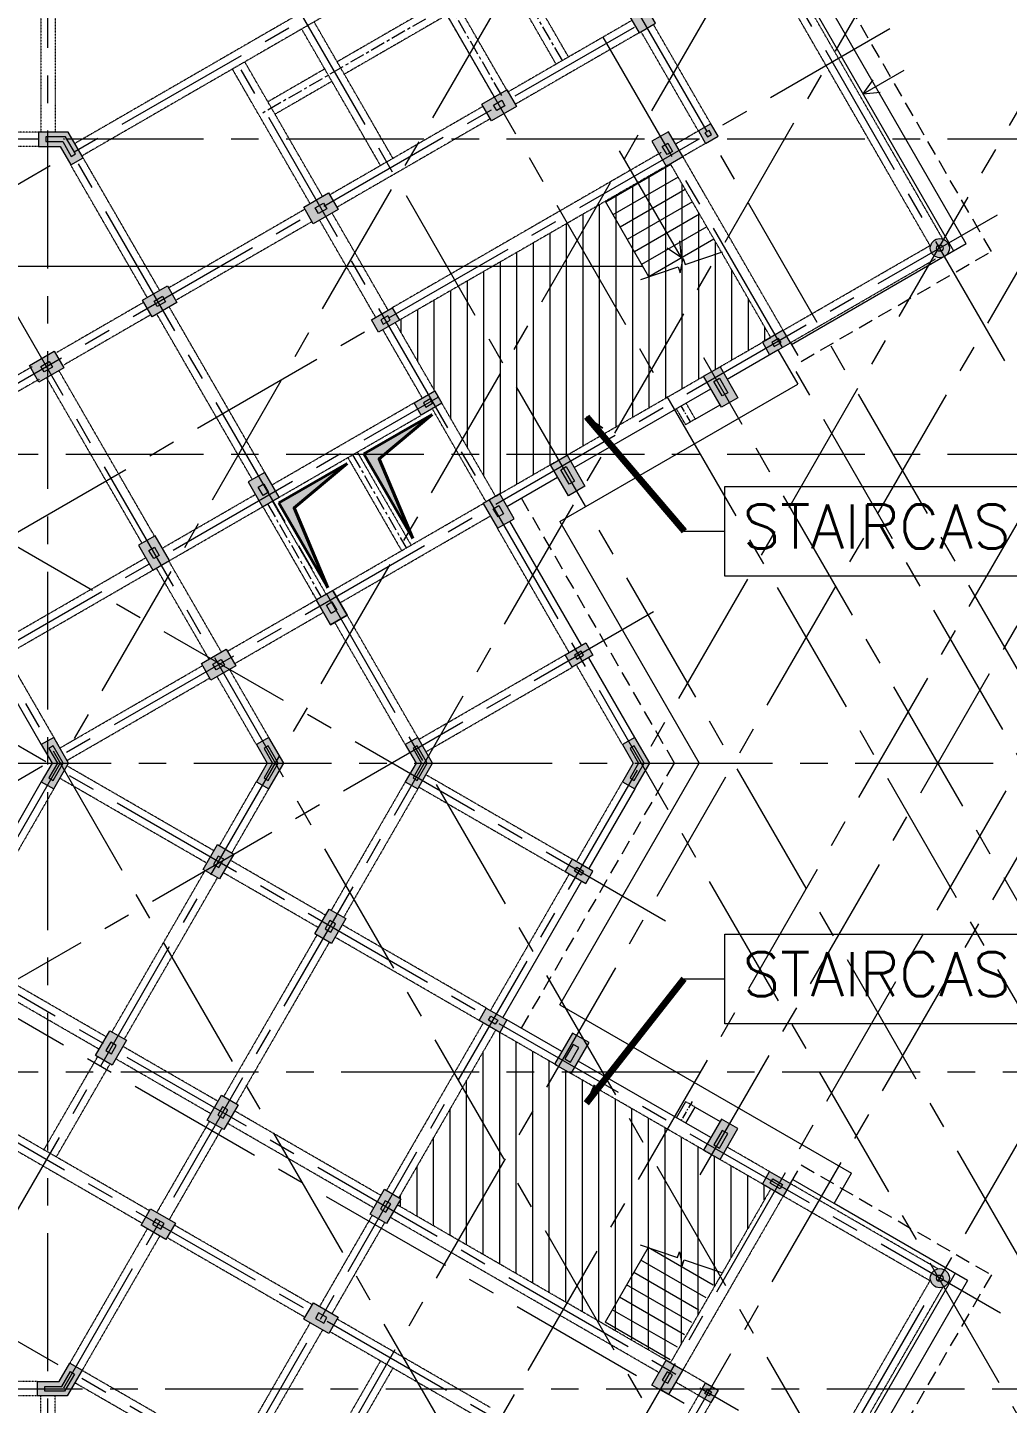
# Model space of a CAD drawing. Header units: millimetres. Extents: x 340192 to 549303, y -616317 to -538642.
# Drawn here: x 543059 to 545281, y -587185 to -584065 of the extents above; entities that cross this region are included whole.
import ezdxf
from ezdxf.lldxf.tags import DXFTag

# ---------------------------------------------------------------- set-up
doc = ezdxf.new("R2010")
doc.units = ezdxf.units.MM
doc.header["$LTSCALE"] = 250
doc.header["$MEASUREMENT"] = 0
for name, pattern in [('( Center )', [2, 1.25, -0.25, 0.25, -0.25]), ('__CENTER__0', [2000, 1250, -250, 250, -250]), ('__HIDDEN__2', [375, 250, -125]), ('HIDDEN', [375, 250, -125]), ('HIDDENX2', [0.75, 0.5, -0.25])]:
    doc.linetypes.add(name, pattern=pattern)
doc.layers.get('DEFPOINTS').update_dxf_attribs({"lineweight": 0})
for name, color, linetype, lineweight in [('AR-DADO', 115, 'Continuous', 0), ('AR-GREENARY', 3, 'Continuous', 0), ('AR-PLTH-PROTCN', 5, 'Continuous', 0), ('AR-PROJ-ABV', 4, 'HIDDENX2', 0), ('AR-STAIR', 70, 'Continuous', 13), ('CIVIL_SHADE', 25, 'Continuous', 0), ('CV-AB-CJ', 2, 'Continuous', 0), ('CV-CB-BEAM', 7, 'Continuous', 0), ('CV-CB-CIVIL', 70, 'Continuous', 0), ('CV-CB-COLUMN', 3, 'Continuous', 0), ('CV-CB-DIM', 2, 'Continuous', 0), ('CV-CB-GRID', 8, 'CENTER', 5), ('CV-CB-REINFORCEMENT', 6, 'Continuous', 0), ('CV-CB-SHADE', 25, 'Continuous', 0), ('CV-CB-TEXT', 3, 'Continuous', 0), ('CV-COL', 3, 'Continuous', 0), ('CV-GRID_LINE', 8, 'CENTER', 0), ('CV-MISC', 3, 'Continuous', 0), ('CV-SHADE', 25, 'Continuous', 0), ('CV-WALL', 3, 'Continuous', 40)]:
    doc.layers.add(name, color=color, linetype=linetype, lineweight=lineweight)
doc.styles.add('ROMANS', font='romans.shx')
doc.styles.add('ROMANS_0', font='romans.shx')
tags = doc.linetypes.add('CENTER', pattern=[2, 1.25, -0.25, 0.25, -0.25]).pattern_tags.tags
tags[10:11] = [DXFTag(74, 4), DXFTag(75, 0), DXFTag(340, '0'), DXFTag(46, 1.0), DXFTag(50, 0.0), DXFTag(44, 0.0), DXFTag(45, 0.0)]
tags[8:9] = [DXFTag(74, 4), DXFTag(75, 0), DXFTag(340, '0'), DXFTag(46, 1.0), DXFTag(50, 0.0), DXFTag(44, 0.0), DXFTag(45, 0.0)]
tags[6:7] = [DXFTag(74, 4), DXFTag(75, 0), DXFTag(340, '0'), DXFTag(46, 1.0), DXFTag(50, 0.0), DXFTag(44, 0.0), DXFTag(45, 0.0)]
tags[4:5] = [DXFTag(74, 4), DXFTag(75, 0), DXFTag(340, '0'), DXFTag(46, 1.0), DXFTag(50, 0.0), DXFTag(44, 0.0), DXFTag(45, 0.0)]
doc.dimstyles.new('.15', dxfattribs={"dimtxt": 75, "dimasz": 0.00015, "dimexe": 18.75, "dimexo": 18.75, "dimgap": 37.5, "dimtad": 1, "dimdec": 0, "dimlfac": 9.227778, "dimzin": 0, "dimdsep": 46, "dimtxsty": 'ROMANS_0', "dimblk": 'TICK', "dimcen": 60, "dimclrd": 2, "dimclre": 2, "dimclrt": 3, "dimadec": 0, "dimazin": 0, "dimtfac": 1, "dimtdec": 0, "dimtofl": 0, "dimtmove": 0, "dimatfit": 3, "dimldrblk": 'TICK', "dimfxl": 1, "dimtolj": 1, "dimtzin": 0, "dimlwd": -1, "dimlwe": -1, "dimarcsym": 0})

# ---------------------------------------------------------------- blocks, each defined once
blk = doc.blocks.new('TICK')
at = {"color": 3}
blk.add_line((-289777.747, -77645.713), (0, 0), dxfattribs=at)
blk = doc.blocks.new('*D58')
at = {"layer": 'CV-CB-SHADE', "color": 0, "transparency": 16777216}
for p, q in [((545403.3, -584083.4), (545056.9, -583883.4)), ((545560.5, -584174.2), (545403.3, -584083.4))]:
    blk.add_line(p, q, dxfattribs=at)
at = {"layer": 'CV-CB-SHADE', "color": 2, "transparency": 16777216}
for p, q in [((545433.5, -584031.2), (545394, -584099.7)), ((545590.6, -584122), (545551.1, -584190.4))]:
    blk.add_line(p, q, dxfattribs=at)
at = {"layer": 'DEFPOINTS', "color": 0, "transparency": 16777216}
for p in [(545442.8, -584015), (545600, -584105.7), (545560.5, -584174.2)]:
    blk.add_point(p, dxfattribs=at)
at = {"layer": 'CV-CB-SHADE', "color": 0, "transparency": 16777216, "xscale": 0.00015, "yscale": 0.00015, "zscale": 0.00015}
for p, rotation in [((545403.3, -584083.4), 150.0000000016902), ((545560.5, -584174.2), 330.0000000016901)]:
    blk.add_blockref('TICK', p, dxfattribs=dict(at, rotation=rotation))
at = {"layer": 'CV-CB-SHADE', "color": 3, "transparency": 16777216, "insert": (545236.7, -583900.6), "char_height": 75, "attachment_point": 5, "rotation": 330, "style": 'ROMANS_0'}
blk.add_mtext('\\A1;1675', dxfattribs=at)

msp = doc.modelspace()

# ---------------------------------------------------------------- hatches: boundary and pattern name
at = {"layer": 'CIVIL_SHADE', "linetype": 'Continuous', "ltscale": 1.168052, "extrusion": (0, 0, -1)}
for points in [[(-544287.05, -586433.98), (-544303.3, -586405.83), (-544275.15, -586389.58), (-544258.9, -586417.73)], [(-544624.8, -586628.98), (-544641.05, -586600.83), (-544612.9, -586584.58), (-544596.65, -586612.73)]]:
    msp.add_hatch(color=256, dxfattribs=at).paths.add_polyline_path(points)
at = {"layer": 'CV-CB-SHADE', "ltscale": 0.108333, "extrusion": (0, 0, -1)}
for points in [[(-544445.73, -584076.89), (-544483.25, -584055.23), (-544450.75, -583998.94), (-544413.23, -584020.6)], [(-544111.15, -584276.31), (-544167.44, -584243.81), (-544145.78, -584206.29), (-544089.49, -584238.79)], [(-544596.67, -584327.5), (-544624.81, -584311.25), (-544608.56, -584283.1), (-544580.42, -584299.35)], [(-544507.54, -584378.96), (-544545.07, -584357.29), (-544512.57, -584301), (-544475.04, -584322.67)], [(-543706.99, -584509.66), (-543763.28, -584477.16), (-543741.61, -584439.63), (-543685.32, -584472.13)], [(-543341.36, -584720.75), (-543397.66, -584688.25), (-543375.99, -584650.72), (-543319.7, -584683.22)], [(-543855.22, -584755.57), (-543902.13, -584728.49), (-543885.88, -584700.34), (-543838.97, -584727.43)], [(-544741.91, -584806.56), (-544788.82, -584779.48), (-544772.57, -584751.33), (-544725.66, -584778.42)], [(-543084.77, -584868.9), (-543141.06, -584836.4), (-543119.39, -584798.87), (-543063.1, -584831.37)], [(-544632.59, -584925.97), (-544670.12, -584904.3), (-544629.49, -584833.94), (-544591.96, -584855.6)], [(-543951.74, -584943.78), (-543998.65, -584916.7), (-543982.4, -584888.55), (-543935.49, -584915.63)], [(-544285.46, -585126.38), (-544322.98, -585104.72), (-544282.36, -585034.35), (-544244.83, -585056.02)], [(-543591.94, -585151.51), (-543629.47, -585129.84), (-543596.97, -585073.55), (-543559.44, -585095.22)], [(-544124.87, -585200.33), (-544162.4, -585178.67), (-544129.9, -585122.37), (-544092.37, -585144.04)], [(-543343.32, -585295.05), (-543380.84, -585273.38), (-543348.34, -585217.09), (-543310.82, -585238.76)], [(-543746.31, -585418.89), (-543783.84, -585397.23), (-543751.34, -585340.94), (-543713.81, -585362.6)], [(-543746.31, -585418.89), (-543783.84, -585397.23), (-543751.34, -585340.94), (-543713.81, -585362.6)], [(-543474.77, -585544.4), (-543531.06, -585511.9), (-543509.39, -585474.37), (-543453.1, -585506.87)], [(-543474.77, -585544.4), (-543531.06, -585511.9), (-543509.39, -585474.37), (-543453.1, -585506.87)], [(-544294.24, -585515.35), (-544341.15, -585488.27), (-544324.9, -585460.12), (-544277.99, -585487.21)], [(-543494.59, -585995.22), (-543527.09, -585938.93), (-543489.57, -585917.26), (-543457.07, -585973.55)], [(-544324.9, -586005.5), (-544341.15, -585977.35), (-544294.24, -585950.27), (-544277.99, -585978.42)], [(-543747.91, -586141.47), (-543780.41, -586085.18), (-543742.88, -586063.51), (-543710.38, -586119.8)], [(-544129.9, -586343.25), (-544146.15, -586315.1), (-544099.24, -586288.02), (-544082.99, -586316.17)], [(-543250.84, -586417.4), (-543283.34, -586361.11), (-543245.82, -586339.45), (-543213.32, -586395.74)], [(-544291.74, -586436.69), (-544332.37, -586366.32), (-544294.84, -586344.65), (-544254.21, -586415.02)], [(-543504.16, -586563.65), (-543536.66, -586507.36), (-543499.13, -586485.7), (-543466.63, -586541.99)], [(-544629.49, -586631.69), (-544670.12, -586561.32), (-544632.59, -586539.65), (-544591.96, -586610.02)], [(-544772.57, -586714.29), (-544788.82, -586686.14), (-544741.91, -586659.06), (-544725.66, -586687.21)], [(-543873.34, -586776.8), (-543905.84, -586720.51), (-543868.31, -586698.84), (-543835.81, -586755.13)], [(-543372.71, -586813), (-543394.37, -586775.47), (-543338.08, -586742.97), (-543316.41, -586780.5)], [(-543741.89, -587026.15), (-543763.55, -586988.62), (-543707.26, -586956.12), (-543685.59, -586993.65)], [(-544512.57, -587164.62), (-544545.07, -587108.33), (-544507.54, -587086.66), (-544475.04, -587142.96)], [(-544608.56, -587182.52), (-544624.81, -587154.37), (-544596.67, -587138.12), (-544580.42, -587166.27)], [(-544608.56, -587182.52), (-544624.81, -587154.37), (-544596.67, -587138.12), (-544580.42, -587166.27)]]:
    msp.add_hatch(color=25, dxfattribs=at).paths.add_polyline_path(points)
at = {"layer": 'CV-CB-SHADE', "linetype": 'Continuous', "ltscale": 0.108333, "extrusion": (0, 0, -1)}
for points in [[(-543156.95, -584376.43), (-543185.1, -584360.18), (-543151.34, -584301.71), (-543083.83, -584301.71), (-543083.83, -584334.21), (-543132.58, -584334.21)], [(-543118.22, -585791.28), (-543151.98, -585732.81), (-543118.22, -585674.34), (-543090.08, -585690.59), (-543114.45, -585732.81), (-543090.08, -585775.03)], [(-543118.22, -585791.28), (-543151.98, -585732.81), (-543118.22, -585674.34), (-543090.08, -585690.59), (-543114.45, -585732.81), (-543090.08, -585775.03)], [(-543606.08, -585791.28), (-543639.84, -585732.81), (-543606.08, -585674.34), (-543577.94, -585690.59), (-543602.31, -585732.81), (-543577.94, -585775.03)], [(-543606.08, -585791.28), (-543639.84, -585732.81), (-543606.08, -585674.34), (-543577.94, -585690.59), (-543602.31, -585732.81), (-543577.94, -585775.03)], [(-543943.83, -585791.28), (-543977.59, -585732.81), (-543943.83, -585674.34), (-543915.69, -585690.59), (-543940.06, -585732.81), (-543915.69, -585775.03)], [(-543943.83, -585791.28), (-543977.59, -585732.81), (-543943.83, -585674.34), (-543915.69, -585690.59), (-543940.06, -585732.81), (-543915.69, -585775.03)], [(-544436.07, -585791.28), (-544469.83, -585732.81), (-544436.07, -585674.34), (-544407.93, -585690.59), (-544432.3, -585732.81), (-544407.93, -585775.03)], [(-544436.07, -585791.28), (-544469.83, -585732.81), (-544436.07, -585674.34), (-544407.93, -585690.59), (-544432.3, -585732.81), (-544407.93, -585775.03)], [(-543149.15, -587167.71), (-543182.91, -587109.24), (-543154.76, -587092.99), (-543130.39, -587135.21), (-543081.64, -587135.21), (-543081.64, -587167.71)], [(-543149.15, -587167.71), (-543182.91, -587109.24), (-543154.76, -587092.99), (-543130.39, -587135.21), (-543081.64, -587135.21), (-543081.64, -587167.71)]]:
    msp.add_hatch(color=25, dxfattribs=at).paths.add_polyline_path(points)
at = {"layer": 'CV-CB-SHADE'}
h = msp.add_hatch(dxfattribs=at)
h.set_pattern_fill('ANSI31', color=1, style=0, pattern_type=2)
h.set_pattern_definition([(90, (-453068.72, -585821.428), (-37.5, 2e-15), [])])
h.paths.add_polyline_path([(543893.02, -584733.75), (544516.92, -584373.54), (544744.42, -584767.58), (544120.52, -585127.79)])
at = {"layer": 'CV-CB-SHADE', "linetype": 'Continuous', "ltscale": 0.000108333}
h = msp.add_hatch(color=256, dxfattribs=at)
edge = h.paths.add_edge_path()
edge.add_arc((545127.82, -584564.99), 21.67, 0, 360)
at = {"layer": 'CV-CB-SHADE', "ltscale": 0.000135417}
for points in [[(545149.49, -584564.99, 1), (545106.16, -584564.99, 1)], [(545149.49, -586900.63, 1), (545106.16, -586900.63, 1)]]:
    msp.add_hatch(color=25, dxfattribs=at).paths.add_polyline_path(points)
at = {"layer": 'CV-CB-SHADE'}
h = msp.add_hatch(dxfattribs=at)
h.set_pattern_fill('ANSI31', color=1, style=0, pattern_type=2)
h.set_pattern_definition([(90, (-452957.853, -587498.768), (-37.5, 2e-15), [])])
h.paths.add_polyline_path([(544120.52, -586337.83), (544744.42, -586698.04), (544516.92, -587092.08), (543893.02, -586731.87)])
at = {"layer": 'CV-CB-SHADE', "linetype": 'Continuous', "ltscale": 0.000108333}
h = msp.add_hatch(color=256, dxfattribs=at)
edge = h.paths.add_edge_path()
edge.add_arc((545127.82, -586900.63), 21.67, 0, 360)
at = {"layer": 'CV-SHADE', "linetype": 'Continuous', "ltscale": 0.000135417, "extrusion": (0, 0, -1)}
for points in [[(-543932.63, -585223.76), (-543856.27, -585042.82), (-543976.39, -584942.06), (-543821.58, -585031.43)], [(-543739.83, -585335.07), (-543663.47, -585154.13), (-543783.59, -585053.37), (-543628.78, -585142.75)]]:
    msp.add_hatch(color=256, dxfattribs=at).paths.add_polyline_path(points)

# ---------------------------------------------------------------- linework, layer by layer
at = {"layer": 'AR-DADO', "linetype": 'Continuous', "ltscale": 1.08333e-05}
msp.add_line((544467.9, -584629.89, -232618.36), (544479.94, -584625.82, -232618.36), dxfattribs=at)
at = {"layer": 'AR-GREENARY', "ltscale": 0.000108333}
for p, q in [((545187.91, -584555.31, -232618.36), (544791.52, -584784.17, -232618.36)), ((544788.82, -584779.48, -232618.36), (544791.52, -584784.17, -232618.36)), ((544788.82, -586686.14, -232618.36), (544794.23, -586676.76, -232618.36)), ((544794.23, -586676.76, -232618.36), (545141.36, -586877.18, -232618.36))]:
    msp.add_line(p, q, dxfattribs=at)
at = {"layer": 'AR-PLTH-PROTCN', "color": 21, "ltscale": 0.000108333}
for p, q in [((544760.67, -584795.73, -232618.36), (544805.63, -584873.6, -232618.36)), ((544266.17, -585185.06, -232618.36), (544805.63, -584873.6, -232618.36)), ((544266.17, -585185.06, -232618.36), (544582.41, -585732.81, -232618.36)), ((544266.17, -586280.57, -232618.36), (544582.41, -585732.81, -232618.36)), ((544266.17, -586280.57, -232618.36), (544927.59, -586662.44, -232618.36)), ((544888.05, -586730.93, -232618.36), (544927.59, -586662.44, -232618.36))]:
    msp.add_line(p, q, dxfattribs=at)
at = {"layer": 'AR-PROJ-ABV', "linetype": '__HIDDEN__2', "ltscale": 0.000541667}
for p, q in [((545244.76, -584572.53, -232618.36), (544789.76, -583784.45, -232618.36)), ((544813.19, -584821.7, -232618.36), (545244.76, -584572.53, -232618.36)), ((544788.82, -584779.48, -232618.36), (544813.19, -584821.7, -232618.36)), ((544526.12, -585732.81, -232618.36), (544178.99, -585131.56, -232618.36)), ((544178.99, -586334.06, -232618.36), (544526.12, -585732.81, -232618.36)), ((544788.82, -586686.14, -232618.36), (544813.19, -586643.93, -232618.36)), ((544813.19, -586643.93, -232618.36), (545244.76, -586893.09, -232618.36)), ((545244.76, -586893.09, -232618.36), (544789.76, -587681.18, -232618.36))]:
    msp.add_line(p, q, dxfattribs=at)
at = {"layer": 'AR-STAIR', "ltscale": 0.000108333}
for p, q in [((544518.17, -584375.71, -232618.36), (544370.4, -584461.02, -232618.36)), ((544534.42, -584403.85, -232618.36), (544386.65, -584489.16, -232618.36)), ((544550.67, -584432, -232618.36), (544402.9, -584517.31, -232618.36)), ((544467.9, -584629.89, -232618.36), (544369.59, -584459.61, -232618.36)), ((544566.92, -584460.14, -232618.36), (544419.15, -584545.46, -232618.36)), ((544583.17, -584488.29, -232618.36), (544435.4, -584573.6, -232618.36)), ((544599.42, -584516.44, -232618.36), (544451.65, -584601.75, -232618.36)), ((544615.67, -584544.58, -232618.36), (544467.9, -584629.89, -232618.36)), ((544466.08, -586831.31, -232618.36), (544368.58, -587000.18, -232618.36)), ((544613.84, -586916.62, -232618.36), (544466.08, -586831.31, -232618.36)), ((544581.34, -586972.91, -232618.36), (544433.58, -586887.6, -232618.36)), ((544597.59, -586944.77, -232618.36), (544449.83, -586859.45, -232618.36)), ((544565.09, -587001.06, -232618.36), (544417.33, -586915.74, -232618.36)), ((544548.84, -587029.2, -232618.36), (544401.08, -586943.89, -232618.36)), ((544532.59, -587057.35, -232618.36), (544384.83, -586972.04, -232618.36)), ((544516.34, -587085.49, -232618.36), (544368.58, -587000.18, -232618.36))]:
    msp.add_line(p, q, dxfattribs=at)
at = {"layer": 'AR-STAIR', "color": 2, "ltscale": 0.000108333, "elevation": -232618.36, "flags": 128}
msp.add_lwpolyline([(544449.99, -584635.95), (544534.65, -584607.31), (544539.16, -584620.65), (544545.53, -584588.78), (544550.04, -584602.11), (544634.71, -584573.47)], dxfattribs=at)
at = {"layer": 'AR-STAIR', "color": 2, "linetype": 'Continuous', "ltscale": 0.000108333, "elevation": -232618.36, "flags": 128}
msp.add_lwpolyline([(544448.16, -586825.25), (544532.82, -586853.89), (544537.33, -586840.56), (544543.71, -586872.42), (544548.22, -586859.09), (544632.88, -586887.73)], dxfattribs=at)
at = {"layer": 'CV-AB-CJ', "color": 2, "ltscale": 0.108333, "elevation": -232618.36, "flags": 128}
for points in [[(543145.09, -584312.54), (543100.08, -584312.54), (543100.08, -584323.37), (543138.83, -584323.37), (543158.21, -584356.94), (543167.59, -584351.52), (543145.09, -584312.54)], [(543139.47, -585732.81), (543116.97, -585693.83), (543107.58, -585699.25), (543126.96, -585732.81), (543107.58, -585766.37), (543116.97, -585771.79), (543139.47, -585732.81)], [(543627.33, -585732.81), (543604.83, -585693.83), (543595.44, -585699.25), (543614.82, -585732.81), (543595.44, -585766.37), (543604.83, -585771.79), (543627.33, -585732.81)], [(543965.08, -585732.81), (543942.58, -585693.83), (543933.19, -585699.25), (543952.57, -585732.81), (543933.19, -585766.37), (543942.58, -585771.79), (543965.08, -585732.81)], [(544457.32, -585732.81), (544434.82, -585693.83), (544425.43, -585699.25), (544444.81, -585732.81), (544425.43, -585766.37), (544434.82, -585771.79), (544457.32, -585732.81)], [(543142.9, -587156.87), (543097.89, -587156.87), (543097.89, -587146.04), (543136.64, -587146.04), (543156.02, -587112.48), (543165.4, -587117.89), (543142.9, -587156.87)]]:
    msp.add_lwpolyline(points, dxfattribs=at)
at = {"layer": 'CV-AB-CJ', "color": 2, "ltscale": 0.000135417}
for centre in [(545127.82, -584564.99, -232618.36), (545127.82, -586900.63, -232618.36)]:
    msp.add_circle(centre, 7.22, dxfattribs=at)
for points in [[(544134.52, -584229.77, -232618.36), (544141.66, -584242.32, -232618.36), (544122.83, -584253.04, -232618.36), (544115.69, -584240.49, -232618.36)], [(544521.72, -584345.75, -232618.36), (544509.21, -584352.97, -232618.36), (544498.38, -584334.21, -232618.36), (544510.89, -584326.98, -232618.36)], [(543730.35, -584463.11, -232618.36), (543737.5, -584475.67, -232618.36), (543718.67, -584486.39, -232618.36), (543711.52, -584473.83, -232618.36)], [(543364.73, -584674.21, -232618.36), (543371.87, -584686.76, -232618.36), (543353.05, -584697.48, -232618.36), (543345.9, -584684.93, -232618.36)], [(543108.13, -584822.35, -232618.36), (543115.28, -584834.9, -232618.36), (543096.45, -584845.63, -232618.36), (543089.3, -584833.07, -232618.36)], [(544646.77, -584892.76, -232618.36), (544634.26, -584899.98, -232618.36), (544615.31, -584867.14, -232618.36), (544627.82, -584859.92, -232618.36)], [(544299.64, -585093.18, -232618.36), (544287.13, -585100.4, -232618.36), (544268.17, -585067.56, -232618.36), (544280.68, -585060.34, -232618.36)], [(543605.65, -585118.57, -232618.36), (543593.15, -585125.79, -232618.36), (543582.31, -585107.03, -232618.36), (543594.82, -585099.81, -232618.36)], [(544138.59, -585167.39, -232618.36), (544126.08, -585174.62, -232618.36), (544115.25, -585155.85, -232618.36), (544127.76, -585148.63, -232618.36)], [(543357.5, -585261.84, -232618.36), (543344.99, -585269.06, -232618.36), (543334.16, -585250.3, -232618.36), (543346.67, -585243.08, -232618.36)], [(543760.03, -585385.96, -232618.36), (543747.52, -585393.18, -232618.36), (543736.69, -585374.42, -232618.36), (543749.2, -585367.19, -232618.36)], [(543498.13, -585497.85, -232618.36), (543505.28, -585510.4, -232618.36), (543486.45, -585521.12, -232618.36), (543479.3, -585508.57, -232618.36)], [(543480.55, -585962.29, -232618.36), (543493.1, -585969.44, -232618.36), (543503.82, -585950.61, -232618.36), (543491.27, -585943.46, -232618.36)], [(543733.86, -586108.54, -232618.36), (543746.41, -586115.69, -232618.36), (543757.13, -586096.86, -232618.36), (543744.58, -586089.71, -232618.36)], [(543236.8, -586384.48, -232618.36), (543249.35, -586391.62, -232618.36), (543260.07, -586372.79, -232618.36), (543247.52, -586365.65, -232618.36)], [(544309.02, -586377.86, -232618.36), (544296.51, -586370.64, -232618.36), (544277.56, -586403.48, -232618.36), (544290.07, -586410.7, -232618.36)], [(543490.11, -586530.73, -232618.36), (543502.66, -586537.87, -232618.36), (543513.38, -586519.04, -232618.36), (543500.83, -586511.9, -232618.36)], [(544646.77, -586572.86, -232618.36), (544634.26, -586565.64, -232618.36), (544615.31, -586598.48, -232618.36), (544627.82, -586605.7, -232618.36)], [(543859.29, -586743.87, -232618.36), (543871.84, -586751.02, -232618.36), (543882.56, -586732.19, -232618.36), (543870.01, -586725.04, -232618.36)], [(543361.44, -586789.52, -232618.36), (543368.59, -586776.97, -232618.36), (543349.76, -586766.25, -232618.36), (543342.62, -586778.8, -232618.36)], [(543730.62, -587002.67, -232618.36), (543737.77, -586990.11, -232618.36), (543718.94, -586979.39, -232618.36), (543711.8, -586991.95, -232618.36)], [(544498.52, -587131.7, -232618.36), (544511.07, -587138.84, -232618.36), (544521.79, -587120.01, -232618.36), (544509.24, -587112.87, -232618.36)]]:
    msp.add_3dface(points, dxfattribs=at)
at = {"layer": 'CV-AB-CJ', "color": 2, "ltscale": 0.108333}
for points in [[(544600.63, -584312.7, -232618.36), (544610.01, -584307.28, -232618.36), (544604.6, -584297.9, -232618.36), (544595.21, -584303.32, -232618.36)], [(543881.08, -584728.13, -232618.36), (543875.66, -584718.75, -232618.36), (543860.03, -584727.78, -232618.36), (543865.44, -584737.16, -232618.36)], [(544767.76, -584779.12, -232618.36), (544762.35, -584769.74, -232618.36), (544746.71, -584778.77, -232618.36), (544752.13, -584788.15, -232618.36)], [(543977.59, -584916.34, -232618.36), (543972.18, -584906.96, -232618.36), (543956.54, -584915.99, -232618.36), (543961.96, -584925.37, -232618.36)], [(544320.1, -585487.91, -232618.36), (544314.68, -585478.53, -232618.36), (544299.05, -585487.56, -232618.36), (544304.46, -585496.94, -232618.36)], [(544320.1, -585977.71, -232618.36), (544314.68, -585987.09, -232618.36), (544299.05, -585978.06, -232618.36), (544304.46, -585968.68, -232618.36)], [(544125.1, -586315.46, -232618.36), (544119.68, -586324.84, -232618.36), (544104.05, -586315.81, -232618.36), (544109.46, -586306.43, -232618.36)], [(544771.05, -586688.39, -232618.36), (544765.63, -586697.78, -232618.36), (544743.42, -586684.96, -232618.36), (544748.84, -586675.58, -232618.36)], [(544600.63, -587152.92, -232618.36), (544610.01, -587158.34, -232618.36), (544604.6, -587167.72, -232618.36), (544595.21, -587162.3, -232618.36)]]:
    msp.add_3dface(points, dxfattribs=at)
at = {"layer": 'CV-CB-BEAM', "linetype": 'HIDDEN', "ltscale": 4.33333e-07}
for p, q in [((544285.93, -584131.62, -232618.36), (544107.18, -583822.02, -232618.36)), ((544257.79, -584147.87, -232618.36), (544079.04, -583838.27, -232618.36)), ((545134.73, -584544.45, -232618.36), (544759.06, -583893.77, -232618.36)), ((543897.19, -583905.73, -232618.36), (543166.34, -584327.69, -232618.36)), ((544117.63, -584222.54, -232618.36), (543944.3, -583922.31, -232618.36)), ((544148.49, -584210.98, -232618.36), (543969.74, -583901.37, -232618.36)), ((545105.62, -584559.04, -232618.36), (544731.87, -583911.69, -232618.36)), ((543088.84, -583927.96, -232618.36), (543088.84, -584301.71, -232618.36)), ((543121.34, -583927.96, -232618.36), (543121.34, -584301.71, -232618.36)), ((543913.44, -583933.87, -232618.36), (543182.59, -584355.83, -232618.36)), ((543993.86, -584008.16, -232618.36), (543761.19, -584142.49, -232618.36)), ((544010.11, -584036.31, -232618.36), (543777.44, -584170.64, -232618.36)), ((544429.48, -584048.75, -232618.36), (544148.49, -584210.98, -232618.36)), ((543859.52, -584377.81, -232618.36), (543680.77, -584068.21, -232618.36)), ((543887.67, -584361.56, -232618.36), (543708.92, -584051.96, -232618.36)), ((544445.73, -584076.89, -232618.36), (544164.74, -584239.12, -232618.36)), ((544580.42, -584299.35, -232618.36), (544450.42, -584074.19, -232618.36)), ((544608.56, -584283.1, -232618.36), (544478.56, -584057.94, -232618.36)), ((543727.81, -584447.6, -232618.36), (543551.77, -584142.69, -232618.36)), ((543699.67, -584463.85, -232618.36), (543523.62, -584158.94, -232618.36)), ((543733.04, -584158.74, -232618.36), (543604.04, -584233.22, -232618.36)), ((543749.29, -584186.89, -232618.36), (543620.29, -584261.37, -232618.36)), ((544092.19, -584243.48, -232618.36), (543744.32, -584444.32, -232618.36)), ((544108.44, -584271.62, -232618.36), (543760.84, -584472.31, -232618.36)), ((544580.25, -584299.45, -232618.36), (544528.82, -584329.14, -232618.36)), ((543083.83, -584301.71, -232618.36), (542747.59, -584301.71, -232618.36)), ((544596.5, -584327.6, -232618.36), (544545.07, -584357.29, -232618.36)), ((543083.83, -584334.21, -232618.36), (542747.59, -584334.21, -232618.36)), ((543358.63, -584660.75, -232618.36), (543185.1, -584360.18, -232618.36)), ((544495.98, -584348.1, -232618.36), (543885.88, -584700.34, -232618.36)), ((544772.57, -584751.33, -232618.36), (544545.07, -584357.29, -232618.36)), ((543330.49, -584677, -232618.36), (543156.95, -584376.43, -232618.36)), ((544512.23, -584376.25, -232618.36), (543902.13, -584728.49, -232618.36)), ((544744.42, -584767.58, -232618.36), (544516.92, -584373.54, -232618.36)), ((543688.3, -584476.67, -232618.36), (543378.7, -584655.42, -232618.36)), ((543876.77, -584705.6, -232618.36), (543749.48, -584485.13, -232618.36)), ((543704.55, -584504.81, -232618.36), (543394.95, -584683.56, -232618.36)), ((543848.62, -584721.85, -232618.36), (543721.33, -584501.38, -232618.36)), ((544772.57, -584751.33, -232618.36), (545105.62, -584559.04, -232618.36)), ((544788.82, -584779.48, -232618.36), (545118.75, -584588.99, -232618.36)), ((543322.41, -584687.92, -232618.36), (543125.11, -584801.82, -232618.36)), ((543596.97, -585073.55, -232618.36), (543380.3, -584698.27, -232618.36)), ((543338.66, -584716.06, -232618.36), (543141.36, -584829.97, -232618.36)), ((543568.82, -585089.8, -232618.36), (543352.15, -584714.52, -232618.36)), ((544120.52, -585127.79, -232618.36), (543893.02, -584733.75, -232618.36)), ((543954.25, -584904.8, -232618.36), (543864.87, -584750, -232618.36)), ((544624.8, -584836.64, -232618.36), (544744.42, -584767.58, -232618.36)), ((543068.82, -584834.32, -232618.36), (542742.13, -585022.94, -232618.36)), ((543318.79, -585234.15, -232618.36), (543102.13, -584858.88, -232618.36)), ((543346.94, -585217.9, -232618.36), (543130.27, -584842.63, -232618.36)), ((544282.36, -585034.35, -232618.36), (544596.65, -584852.89, -232618.36)), ((543085.07, -584862.47, -232618.36), (542758.38, -585051.08, -232618.36)), ((543613.69, -585101.43, -232618.36), (543935.49, -584915.63, -232618.36)), ((543629.94, -585129.57, -232618.36), (543951.74, -584943.78, -232618.36)), ((544098.94, -585140.25, -232618.36), (543977.07, -584929.15, -232618.36)), ((543785.21, -585039.93, -232618.36), (543907.08, -585251.02, -232618.36)), ((543806.78, -585027.47, -232618.36), (543928.66, -585238.56, -232618.36)), ((542772.29, -585075.18, -232618.36), (543127.44, -585690.31, -232618.36)), ((544120.52, -585127.79, -232618.36), (544254.21, -585050.6, -232618.36)), ((543364.59, -585245.24, -232618.36), (543576.16, -585123.09, -232618.36)), ((543613.99, -585138.78, -232618.36), (543735.86, -585349.87, -232618.36)), ((543379.44, -585274.2, -232618.36), (543592.41, -585151.24, -232618.36)), ((543592.41, -585151.24, -232618.36), (543714.28, -585362.33, -232618.36)), ((543751.34, -585340.94, -232618.36), (544091.91, -585144.31, -232618.36)), ((543767.59, -585369.08, -232618.36), (544108.16, -585172.46, -232618.36)), ((544287.37, -585481.79, -232618.36), (544124.87, -585200.33, -232618.36)), ((542994.01, -585459.2, -232618.36), (543327.07, -585266.9, -232618.36)), ((543010.26, -585487.34, -232618.36), (543351.29, -585290.45, -232618.36)), ((543470.46, -585496.85, -232618.36), (543351.29, -585290.45, -232618.36)), ((543498.6, -585480.6, -232618.36), (543379.44, -585274.2, -232618.36)), ((543512.1, -585479.06, -232618.36), (543717.1, -585360.71, -232618.36)), ((543528.35, -585507.21, -232618.36), (543730.06, -585390.75, -232618.36)), ((543915.69, -585690.59, -232618.36), (543755.7, -585413.48, -232618.36)), ((543943.83, -585674.34, -232618.36), (543783.84, -585397.23, -232618.36)), ((543132.13, -585698.44, -232618.36), (543455.81, -585511.56, -232618.36)), ((543946.34, -585678.69, -232618.36), (544277.99, -585487.21, -232618.36)), ((543962.59, -585706.83, -232618.36), (544294.24, -585515.35, -232618.36)), ((544407.93, -585690.59, -232618.36), (544303.74, -585510.13, -232618.36)), ((543148.38, -585726.58, -232618.36), (543472.06, -585539.71, -232618.36)), ((543577.94, -585690.59, -232618.36), (543488.84, -585536.27, -232618.36)), ((543606.08, -585674.34, -232618.36), (543516.99, -585520.02, -232618.36)), ((543481.44, -585931.33, -232618.36), (543148.38, -585739.04, -232618.36)), ((543962.59, -585758.79, -232618.36), (544294.24, -585950.27, -232618.36)), ((543118.22, -585791.28, -232618.36), (542772.29, -586390.45, -232618.36)), ((543465.19, -585959.48, -232618.36), (543132.13, -585767.19, -232618.36)), ((543494.26, -585919.97, -232618.36), (543577.94, -585775.03, -232618.36)), ((543522.4, -585936.22, -232618.36), (543606.08, -585791.28, -232618.36)), ((543915.69, -585775.03, -232618.36), (543747.57, -586066.22, -232618.36)), ((543943.83, -585791.28, -232618.36), (543775.72, -586082.47, -232618.36)), ((543946.34, -585786.94, -232618.36), (544277.99, -585978.42, -232618.36)), ((544407.93, -585775.03, -232618.36), (544303.62, -585955.69, -232618.36)), ((543734.75, -586077.58, -232618.36), (543518.97, -585953, -232618.36)), ((543250.51, -586342.15, -232618.36), (543461.76, -585976.26, -232618.36)), ((543718.5, -586105.73, -232618.36), (543502.72, -585981.14, -232618.36)), ((544287.37, -585983.83, -232618.36), (544108.62, -586293.44, -232618.36)), ((543278.65, -586358.4, -232618.36), (543489.9, -585992.51, -232618.36)), ((544099.24, -586288.02, -232618.36), (543772.28, -586099.25, -232618.36)), ((543715.07, -586122.51, -232618.36), (543503.82, -586488.4, -232618.36)), ((543743.22, -586138.76, -232618.36), (543531.97, -586504.65, -232618.36)), ((544082.99, -586316.17, -232618.36), (543756.03, -586127.39, -232618.36)), ((543237.69, -586353.52, -232618.36), (542904.63, -586161.23, -232618.36)), ((543221.44, -586381.67, -232618.36), (542888.38, -586189.37, -232618.36)), ((543278.65, -586358.4, -232618.36), (543333.63, -586263.18, -232618.36)), ((544092.37, -586321.58, -232618.36), (543873, -586701.55, -232618.36)), ((544120.52, -586337.83, -232618.36), (543901.15, -586717.8, -232618.36)), ((544258.9, -586417.73, -232618.36), (544129.9, -586343.25, -232618.36)), ((543491, -586499.77, -232618.36), (543275.22, -586375.19, -232618.36)), ((543335.37, -586747.66, -232618.36), (542758.38, -586414.54, -232618.36)), ((543096.13, -586609.54, -232618.36), (543218.01, -586398.45, -232618.36)), ((543124.28, -586625.79, -232618.36), (543246.15, -586414.7, -232618.36)), ((543474.75, -586527.91, -232618.36), (543258.97, -586403.33, -232618.36)), ((542742.13, -586442.69, -232618.36), (543319.12, -586775.81, -232618.36)), ((545105.62, -586906.58, -232618.36), (544287.05, -586433.98, -232618.36)), ((543471.32, -586544.7, -232618.36), (543352.15, -586751.1, -232618.36)), ((543860.18, -586712.92, -232618.36), (543528.53, -586521.44, -232618.36)), ((543499.47, -586560.95, -232618.36), (543380.3, -586767.35, -232618.36)), ((543843.93, -586741.06, -232618.36), (543512.28, -586549.58, -232618.36)), ((544741.91, -586659.06, -232618.36), (544645.74, -586603.54, -232618.36)), ((544744.42, -586698.04, -232618.36), (544516.92, -587092.08, -232618.36)), ((545123.54, -586879.4, -232618.36), (544788.82, -586686.14, -232618.36)), ((544772.57, -586714.29, -232618.36), (544545.07, -587108.33, -232618.36)), ((543840.5, -586757.84, -232618.36), (543721.33, -586964.24, -232618.36)), ((544491.29, -587114.81, -232618.36), (543881.46, -586762.73, -232618.36)), ((544516.92, -587092.08, -232618.36), (543897.71, -586734.58, -232618.36)), ((543330.49, -586788.63, -232618.36), (543154.76, -587092.99, -232618.36)), ((543704.55, -586960.81, -232618.36), (543391.66, -586780.16, -232618.36)), ((543868.65, -586774.09, -232618.36), (543749.48, -586980.49, -232618.36)), ((543358.63, -586804.88, -232618.36), (543182.91, -587109.24, -232618.36)), ((543375.41, -586808.31, -232618.36), (543688.3, -586988.96, -232618.36)), ((544731.87, -587553.94, -232618.36), (545105.62, -586906.58, -232618.36)), ((544759.06, -587571.85, -232618.36), (545134.73, -586921.17, -232618.36)), ((543699.67, -587001.77, -232618.36), (543523.62, -587306.69, -232618.36)), ((544108.44, -587194, -232618.36), (543760.84, -586993.31, -232618.36)), ((543727.81, -587018.02, -232618.36), (543551.77, -587322.94, -232618.36)), ((543744.59, -587021.46, -232618.36), (544092.19, -587222.14, -232618.36)), ((543859.52, -587087.81, -232618.36), (543680.77, -587397.41, -232618.36)), ((543887.67, -587104.06, -232618.36), (543708.92, -587413.66, -232618.36)), ((543081.64, -587135.21, -232618.36), (542747.59, -587135.21, -232618.36)), ((543897.19, -587559.89, -232618.36), (543166.34, -587137.94, -232618.36)), ((543913.44, -587531.75, -232618.36), (543182.59, -587109.79, -232618.36)), ((544580.42, -587166.27, -232618.36), (544528.82, -587136.48, -232618.36)), ((544596.67, -587138.12, -232618.36), (544545.07, -587108.33, -232618.36)), ((543081.64, -587167.71, -232618.36), (542747.59, -587167.71, -232618.36)), ((543088.84, -587541.46, -232618.36), (543088.84, -587167.71, -232618.36)), ((543121.34, -587541.46, -232618.36), (543121.34, -587167.71, -232618.36)), ((544580.42, -587166.27, -232618.36), (544450.42, -587391.44, -232618.36)), ((544608.56, -587182.52, -232618.36), (544478.56, -587407.69, -232618.36))]:
    msp.add_line(p, q, dxfattribs=at)
at = {"layer": 'CV-CB-BEAM', "linetype": 'Continuous', "ltscale": 0.000108333}
for p, q in [((544645.74, -584862.08, -232618.36), (544760.67, -584795.73, -232618.36)), ((544298.61, -585062.5, -232618.36), (544608.21, -584883.75, -232618.36)), ((542744.15, -585091.43, -232618.36), (543090.08, -585690.59, -232618.36)), ((544145.68, -585150.79, -232618.36), (544261.08, -585084.17, -232618.36)), ((544315.52, -585465.54, -232618.36), (544153.02, -585184.08, -232618.36)), ((544436.07, -585674.34, -232618.36), (544331.81, -585493.75, -232618.36)), ((543090.08, -585775.03, -232618.36), (542744.15, -586374.2, -232618.36)), ((544436.07, -585791.28, -232618.36), (544331.77, -585971.94, -232618.36)), ((544315.52, -586000.08, -232618.36), (544136.77, -586309.69, -232618.36)), ((544270.46, -586386.87, -232618.36), (544146.15, -586315.1, -232618.36)), ((544608.21, -586581.87, -232618.36), (544307.99, -586408.54, -232618.36)), ((544530.34, -586536.92, -232618.36), (544551.47, -586500.33, -232618.36)), ((544551.92, -586549.37, -232618.36), (544573.05, -586512.78, -232618.36))]:
    msp.add_line(p, q, dxfattribs=at)
at = {"layer": 'CV-CB-BEAM', "linetype": 'HIDDEN', "ltscale": 5.41667e-07}
for p, q in [((544551.92, -584916.25, -232618.36), (544573.05, -584952.84, -232618.36)), ((544551.47, -584965.3, -232618.36), (544530.34, -584928.71, -232618.36)), ((544573.05, -584952.84, -232618.36), (544551.47, -584965.3, -232618.36))]:
    msp.add_line(p, q, dxfattribs=at)
at = {"layer": 'CV-CB-BEAM', "linetype": 'HIDDEN', "ltscale": 3.79167e-07}
msp.add_line((544573.05, -586512.78, -232618.36), (544551.47, -586500.33, -232618.36), dxfattribs=at)
at = {"layer": 'CV-CB-BEAM', "linetype": 'HIDDEN', "ltscale": 4.33333e-07}
msp.add_point((543705.69, -585348.53, 100068912.25), dxfattribs=at)
at = {"layer": 'CV-CB-CIVIL', "ltscale": 0.000108333}
for p, q in [((545159.77, -584571.56, -232618.36), (544748.1, -583858.54, -232618.36)), ((545190.62, -586905.62, -232618.36), (544888.05, -586730.93, -232618.36)), ((545162.47, -586889.37, -232618.36), (544748.1, -587607.09, -232618.36)), ((545190.62, -586905.62, -232618.36), (544776.24, -587623.34, -232618.36))]:
    msp.add_line(p, q, dxfattribs=at)
at = {"layer": 'CV-CB-CIVIL', "ltscale": 0.001435}
msp.add_line((545187.91, -584555.31, -232618.36), (544776.24, -583842.29, -232618.36), dxfattribs=at)
at = {"layer": 'CV-CB-CIVIL', "linetype": 'Continuous', "ltscale": 0.000108333}
for p, q in [((544573.05, -584952.84, -232618.36), (544629.34, -584920.34, -232618.36)), ((544573.05, -586512.78, -232618.36), (544629.34, -586545.28, -232618.36))]:
    msp.add_line(p, q, dxfattribs=at)
at = {"layer": 'CV-CB-COLUMN', "color": 8, "linetype": '__CENTER__0', "ltscale": 0.000108333}
for p, q in [((544271.86, -584139.75, -232618.36), (544093.11, -583830.14, -232618.36)), ((544134.41, -584219.1, -232618.36), (543958.37, -583914.19, -232618.36)), ((544008.55, -584018.44, -232618.36), (543587.3, -584261.65, -232618.36)), ((543796, -585033.7, -232618.36), (543917.87, -585244.79, -232618.36)), ((543603.2, -585145.01, -232618.36), (543725.07, -585356.1, -232618.36))]:
    msp.add_line(p, q, dxfattribs=at)
at = {"layer": 'CV-CB-COLUMN', "color": 8, "linetype": '__CENTER__0', "ltscale": 5.41667e-05}
for p, q in [((544562.26, -584959.07, -232618.36), (544541.13, -584922.48, -232618.36)), ((544566.05, -586499.99, -232618.36), (544541.13, -586543.14, -232618.36))]:
    msp.add_line(p, q, dxfattribs=at)
at = {"layer": 'CV-CB-COLUMN', "color": 3, "ltscale": 0.000135417, "elevation": -232618.36, "flags": 128}
for points in [[(543151.34, -584301.71), (543083.83, -584301.71), (543083.83, -584334.21), (543132.58, -584334.21), (543156.95, -584376.43), (543185.1, -584360.18), (543151.34, -584301.71)], [(543151.98, -585732.81), (543118.22, -585674.34), (543090.08, -585690.59), (543114.45, -585732.81), (543090.08, -585775.03), (543118.22, -585791.28), (543151.98, -585732.81)], [(543639.84, -585732.81), (543606.08, -585674.34), (543577.94, -585690.59), (543602.31, -585732.81), (543577.94, -585775.03), (543606.08, -585791.28), (543639.84, -585732.81)], [(543977.59, -585732.81), (543943.83, -585674.34), (543915.69, -585690.59), (543940.06, -585732.81), (543915.69, -585775.03), (543943.83, -585791.28), (543977.59, -585732.81)], [(544469.83, -585732.81), (544436.07, -585674.34), (544407.93, -585690.59), (544432.3, -585732.81), (544407.93, -585775.03), (544436.07, -585791.28), (544469.83, -585732.81)], [(543149.15, -587167.71), (543081.64, -587167.71), (543081.64, -587135.21), (543130.39, -587135.21), (543154.76, -587092.99), (543182.91, -587109.24), (543149.15, -587167.71)]]:
    msp.add_lwpolyline(points, dxfattribs=at)
at = {"layer": 'CV-CB-COLUMN', "linetype": 'Continuous', "ltscale": 0.000108333}
for centre in [(545127.82, -584564.99, -232618.36), (545127.82, -586900.63, -232618.36)]:
    msp.add_circle(centre, 21.67, dxfattribs=at)
at = {"layer": 'CV-CB-COLUMN', "color": 3, "ltscale": 0.000135417}
for centre in [(545127.82, -584564.99, -232618.36), (545127.82, -586900.63, -232618.36)]:
    msp.add_circle(centre, 21.67, dxfattribs=at)
for points in [[(544445.73, -584076.89, -232618.36), (544483.25, -584055.23, -232618.36), (544450.75, -583998.94, -232618.36), (544413.23, -584020.6, -232618.36)], [(544111.15, -584276.31, -232618.36), (544089.49, -584238.79, -232618.36), (544145.78, -584206.29, -232618.36), (544167.44, -584243.81, -232618.36)], [(544507.54, -584378.96, -232618.36), (544545.07, -584357.29, -232618.36), (544512.57, -584301, -232618.36), (544475.04, -584322.67, -232618.36)], [(543706.99, -584509.66, -232618.36), (543685.32, -584472.13, -232618.36), (543741.61, -584439.63, -232618.36), (543763.28, -584477.16, -232618.36)], [(543341.36, -584720.75, -232618.36), (543319.7, -584683.22, -232618.36), (543375.99, -584650.72, -232618.36), (543397.66, -584688.25, -232618.36)], [(543855.22, -584755.57, -232618.36), (543838.97, -584727.43, -232618.36), (543885.88, -584700.34, -232618.36), (543902.13, -584728.49, -232618.36)], [(544725.66, -584778.42, -232618.36), (544741.91, -584806.56, -232618.36), (544788.82, -584779.48, -232618.36), (544772.57, -584751.33, -232618.36)], [(543084.77, -584868.9, -232618.36), (543063.1, -584831.37, -232618.36), (543119.39, -584798.87, -232618.36), (543141.06, -584836.4, -232618.36)], [(544670.12, -584904.3, -232618.36), (544632.59, -584925.97, -232618.36), (544591.96, -584855.6, -232618.36), (544629.49, -584833.94, -232618.36)], [(543951.74, -584943.78, -232618.36), (543935.49, -584915.63, -232618.36), (543982.4, -584888.55, -232618.36), (543998.65, -584916.7, -232618.36)], [(544322.98, -585104.72, -232618.36), (544285.46, -585126.38, -232618.36), (544244.83, -585056.02, -232618.36), (544282.36, -585034.35, -232618.36)], [(543591.94, -585151.51, -232618.36), (543629.47, -585129.84, -232618.36), (543596.97, -585073.55, -232618.36), (543559.44, -585095.22, -232618.36)], [(544124.87, -585200.33, -232618.36), (544162.4, -585178.67, -232618.36), (544129.9, -585122.37, -232618.36), (544092.37, -585144.04, -232618.36)], [(543343.32, -585295.05, -232618.36), (543380.84, -585273.38, -232618.36), (543348.34, -585217.09, -232618.36), (543310.82, -585238.76, -232618.36)], [(543746.31, -585418.89, -232618.36), (543783.84, -585397.23, -232618.36), (543751.34, -585340.94, -232618.36), (543713.81, -585362.6, -232618.36)], [(543474.77, -585544.4, -232618.36), (543453.1, -585506.87, -232618.36), (543509.39, -585474.37, -232618.36), (543531.06, -585511.9, -232618.36)], [(544294.24, -585515.35, -232618.36), (544277.99, -585487.21, -232618.36), (544324.9, -585460.12, -232618.36), (544341.15, -585488.27, -232618.36)], [(543489.57, -585917.26, -232618.36), (543527.09, -585938.93, -232618.36), (543494.59, -585995.22, -232618.36), (543457.07, -585973.55, -232618.36)], [(544294.24, -585950.27, -232618.36), (544277.99, -585978.42, -232618.36), (544324.9, -586005.5, -232618.36), (544341.15, -585977.35, -232618.36)], [(543742.88, -586063.51, -232618.36), (543780.41, -586085.18, -232618.36), (543747.91, -586141.47, -232618.36), (543710.38, -586119.8, -232618.36)], [(544082.99, -586316.17, -232618.36), (544099.24, -586288.02, -232618.36), (544146.15, -586315.1, -232618.36), (544129.9, -586343.25, -232618.36)], [(543245.82, -586339.45, -232618.36), (543283.34, -586361.11, -232618.36), (543250.84, -586417.4, -232618.36), (543213.32, -586395.74, -232618.36)], [(544332.37, -586366.32, -232618.36), (544294.84, -586344.65, -232618.36), (544254.21, -586415.02, -232618.36), (544291.74, -586436.69, -232618.36)], [(543499.13, -586485.7, -232618.36), (543536.66, -586507.36, -232618.36), (543504.16, -586563.65, -232618.36), (543466.63, -586541.99, -232618.36)], [(544670.12, -586561.32, -232618.36), (544632.59, -586539.65, -232618.36), (544591.96, -586610.02, -232618.36), (544629.49, -586631.69, -232618.36)], [(544725.66, -586687.21, -232618.36), (544741.91, -586659.06, -232618.36), (544788.82, -586686.14, -232618.36), (544772.57, -586714.29, -232618.36)], [(543868.31, -586698.84, -232618.36), (543905.84, -586720.51, -232618.36), (543873.34, -586776.8, -232618.36), (543835.81, -586755.13, -232618.36)], [(543316.41, -586780.5, -232618.36), (543338.08, -586742.97, -232618.36), (543394.37, -586775.47, -232618.36), (543372.71, -586813, -232618.36)], [(543685.59, -586993.65, -232618.36), (543707.26, -586956.12, -232618.36), (543763.55, -586988.62, -232618.36), (543741.89, -587026.15, -232618.36)], [(544507.54, -587086.66, -232618.36), (544545.07, -587108.33, -232618.36), (544512.57, -587164.62, -232618.36), (544475.04, -587142.96, -232618.36)], [(544580.42, -587166.27, -232618.36), (544596.67, -587138.12, -232618.36), (544624.81, -587154.37, -232618.36), (544608.56, -587182.52, -232618.36)]]:
    msp.add_3dface(points, dxfattribs=at)
at = {"layer": 'CV-CB-COLUMN', "color": 3, "ltscale": 0.000541667}
msp.add_3dface([(544624.81, -584311.25, -232618.36), (544608.56, -584283.1, -232618.36), (544580.42, -584299.35, -232618.36), (544596.67, -584327.5, -232618.36)], dxfattribs=at)
at = {"layer": 'CV-CB-DIM'}
for p, q in [((544548.32, -585207.13, -232618.37), (544640.44, -585207.13, -232618.37)), ((544548.32, -586221.94, -232618.37), (544640.44, -586221.94, -232618.37))]:
    msp.add_line(p, q, dxfattribs=at)
at = {"layer": 'CV-CB-GRID', "ltscale": 0.000541667}
msp.add_line((544454.49, -584606.67, -232618.36), (541674.91, -584606.67, -232618.36), dxfattribs=at)
at = {"layer": 'CV-CB-TEXT', "color": 2, "ltscale": 7.5e-05}
for points in [[(544640.44, -585105.39, -232618.37), (545722.7, -585105.39, -232618.37), (545722.7, -585308.87, -232618.37), (544640.44, -585308.87, -232618.37)], [(544640.44, -586120.2, -232618.37), (545722.7, -586120.2, -232618.37), (545722.7, -586323.68, -232618.37), (544640.44, -586323.68, -232618.37)]]:
    msp.add_3dface(points, dxfattribs=at)
at = {"layer": 'CV-COL', "color": 1, "linetype": 'Continuous', "ltscale": 1.08333e-07}
for points in [[(543951.74, -584943.78, -232618.36), (543935.49, -584915.63, -232618.36), (543982.4, -584888.55, -232618.36), (543998.65, -584916.7, -232618.36)], [(543713.81, -585362.6, -232618.36), (543751.34, -585340.94, -232618.36), (543783.84, -585397.23, -232618.36), (543746.31, -585418.89, -232618.36)]]:
    msp.add_3dface(points, dxfattribs=at)
at = {"layer": 'CV-COL', "color": 1, "linetype": 'Continuous', "ltscale": 0.108333}
for points in [[(543951.74, -584943.78, -232618.36), (543935.49, -584915.63, -232618.36), (543982.4, -584888.55, -232618.36), (543998.65, -584916.7, -232618.36)], [(543713.81, -585362.6, -232618.36), (543751.34, -585340.94, -232618.36), (543783.84, -585397.23, -232618.36), (543746.31, -585418.89, -232618.36)]]:
    msp.add_3dface(points, dxfattribs=at)
at = {"layer": 'CV-GRID_LINE', "linetype": '( Center )'}
for p, q in [((543105.09, -588611.12, -232618.36), (543105.09, -581620.74, -232618.36)), ((542728.06, -586434.56, -232618.36), (544581.26, -583224.72, -232618.36)), ((546349.85, -587331.59, -232618.36), (544011.39, -583281.26, -232618.36)), ((544505.44, -586090.97, -232618.36), (539825.91, -583389.24, -232618.36)), ((545915.97, -587337.34, -232618.36), (543639.35, -583394.12, -232618.36)), ((542724.93, -587284.98, -232618.36), (544947.16, -583435.97, -232618.36)), ((543140.87, -587149.56, -232618.36), (545200.47, -583582.22, -232618.36)), ((544409.45, -583628.74, -232618.36), (539045.91, -586725.38, -232618.36)), ((545824.35, -587748.49, -232618.36), (543468.85, -583668.64, -232618.36)), ((545265.17, -586979.93, -232618.36), (539630.91, -583726.99, -232618.36)), ((546525.32, -586985.53, -232618.36), (544656.34, -583748.35, -232618.36)), ((543535.8, -587318.09, -232618.36), (545569.65, -583795.37, -232618.36)), ((544867.85, -583814.42, -232618.36), (539287.66, -587036.14, -232618.36)), ((544584.61, -586666.09, -232618.36), (546217, -583838.71, -232618.36)), ((543486.59, -587766.25, -232618.36), (545722.73, -583893.14, -232618.36)), ((543997.91, -588207.71, -232618.36), (546467.05, -583931.02, -232618.36)), ((543694.47, -587976.02, -232618.36), (545973.54, -584028.56, -232618.36)), ((545014.1, -584067.73, -232618.36), (539651.21, -587163.99, -232618.36)), ((544363.8, -584086.67, -232618.36), (546075.45, -587051.32, -232618.36)), ((545512.07, -587570.53, -232618.36), (543521.45, -584122.67, -232618.36)), ((539387.16, -584149.18, -232618.36), (544671.41, -587200.04, -232618.36)), ((544371.93, -587364.88, -232618.36), (546215.88, -584171.07, -232618.36)), ((539405.92, -584215.05, -232618.36), (544643.59, -587239.02, -232618.36)), ((546957.91, -584317.96, -232618.36), (541387.62, -584317.96, -232618.36)), ((545142.89, -587783.67, -232618.36), (543140.87, -584316.06, -232618.36)), ((544889.58, -587929.92, -232618.36), (542814.69, -584336.1, -232618.36)), ((544436.02, -588098.86, -232618.36), (546582.9, -584380.37, -232618.36)), ((544875.17, -587655.43, -232618.36), (539240.91, -584402.49, -232618.36)), ((545257.85, -584489.92, -232618.36), (539630.91, -587738.63, -232618.36)), ((544427.25, -587847.16, -232618.36), (539045.91, -584740.24, -232618.36)), ((546179.88, -587562.62, -232618.36), (544592.71, -584813.57, -232618.36)), ((539492.43, -587499.6, -232618.36), (543990.52, -584902.62, -232618.36)), ((546957.91, -585032.96, -232618.36), (541763.86, -585032.96, -232618.36)), ((544523.69, -588141.17, -232618.36), (542728.06, -585031.06, -232618.36)), ((544478.83, -585390.02, -232618.36), (539825.91, -588076.38, -232618.36)), ((539436.03, -585732.81, -232618.36), (546957.91, -585732.81, -232618.36)), ((541770.41, -586432.66, -232618.36), (546957.91, -586432.66, -232618.36)), ((541371.27, -587151.46, -232618.36), (546957.91, -587151.46, -232618.36))]:
    msp.add_line(p, q, dxfattribs=at)
at = {"layer": 'CV-MISC', "ltscale": 0.000180556}
for p, q in [((544953.93, -584215.05, -232618.36), (545046.66, -584161.52, -232618.36)), ((544953.93, -584215.05, -232618.36), (544976.37, -584183.02, -232618.36)), ((544953.93, -584215.05, -232618.36), (544992.89, -584211.63, -232618.36)), ((544541.79, -584587.24, -232618.36), (544401.52, -584344.29, -232618.36)), ((544541.79, -584587.24, -232618.36), (544538.37, -584548.28, -232618.36)), ((544541.79, -584587.24, -232618.36), (544509.76, -584564.8, -232618.36))]:
    msp.add_line(p, q, dxfattribs=at)
at = {"layer": 'CV-WALL', "color": 3, "linetype": 'Continuous', "ltscale": 0.000433915}
for p, q in [((543976.39, -584942.06, -232618.36), (543821.58, -585031.43, -232618.36)), ((543783.59, -585053.37, -232618.36), (543628.78, -585142.75, -232618.36))]:
    msp.add_line(p, q, dxfattribs=at)
at = {"layer": 'CV-WALL', "color": 3, "linetype": 'Continuous', "ltscale": 0.000527734}
for p, q in [((543932.63, -585223.76, -232618.36), (543821.58, -585031.43, -232618.36)), ((543739.83, -585335.07, -232618.36), (543628.78, -585142.75, -232618.36))]:
    msp.add_line(p, q, dxfattribs=at)
at = {"layer": 'CV-WALL', "color": 3, "linetype": 'Continuous', "ltscale": 0.000527734, "elevation": -232618.36, "flags": 128}
for points in [[(543932.63, -585223.76), (543856.27, -585042.82), (543976.39, -584942.06)], [(543739.83, -585335.07), (543663.47, -585154.13), (543783.59, -585053.37)]]:
    msp.add_lwpolyline(points, dxfattribs=at)

# ---------------------------------------------------------------- texts
at = {"layer": 'CV-CB-TEXT', "color": 4, "style": 'ROMANS'}
for s, p in [('STAIRCASE-A', (544680.26, -585246.41, -232618.37)), ('STAIRCASE-B', (544680.26, -586261.22, -232618.37))]:
    msp.add_text(s, height=100, rotation=0.015, dxfattribs=at).set_placement(p)

# ---------------------------------------------------------------- dimensions: what is measured, and where the dimension line sits
at = {"layer": 'CV-CB-SHADE', "color": 2}
dim = msp.add_linear_dim(base=(545560.47, -584174.17, -232618.36), p1=(545442.84, -584015.01, -232618.36), p2=(545599.99, -584105.74, -232618.36), angle=330, dimstyle='.15', override={"dimtxt": 75, "dimasz": 0.00015, "dimexe": 18.75, "dimexo": 18.75, "dimgap": 37.5, "dimlfac": 9.230769, "dimblk": 'TICK', "dimcen": 60, "dimdle": 0, "dimclrd": 0, "dimclre": 2, "dimclrt": 3, "dimlwe": 65535}, dxfattribs=at)
dim.commit()
dim.dimension.update_dxf_attribs({"geometry": '*D58', "text_midpoint": (545199.19, -583965.59, -232618.36), "dimtype": 160})

# ---------------------------------------------------------------- leaders
at = {"layer": 'CV-CB-REINFORCEMENT', "color": 2}
for points in [[(544326.64, -584947.6, -232618.37), (544548.32, -585207.13, -232618.37)], [(544326.64, -586503.45, -232618.37), (544548.32, -586221.94, -232618.37)]]:
    msp.add_leader(points, dimstyle='.15', override={"dimclrd": 0, "dimlwd": 65534}, dxfattribs=at)

doc.saveas('drawing.dxf')
